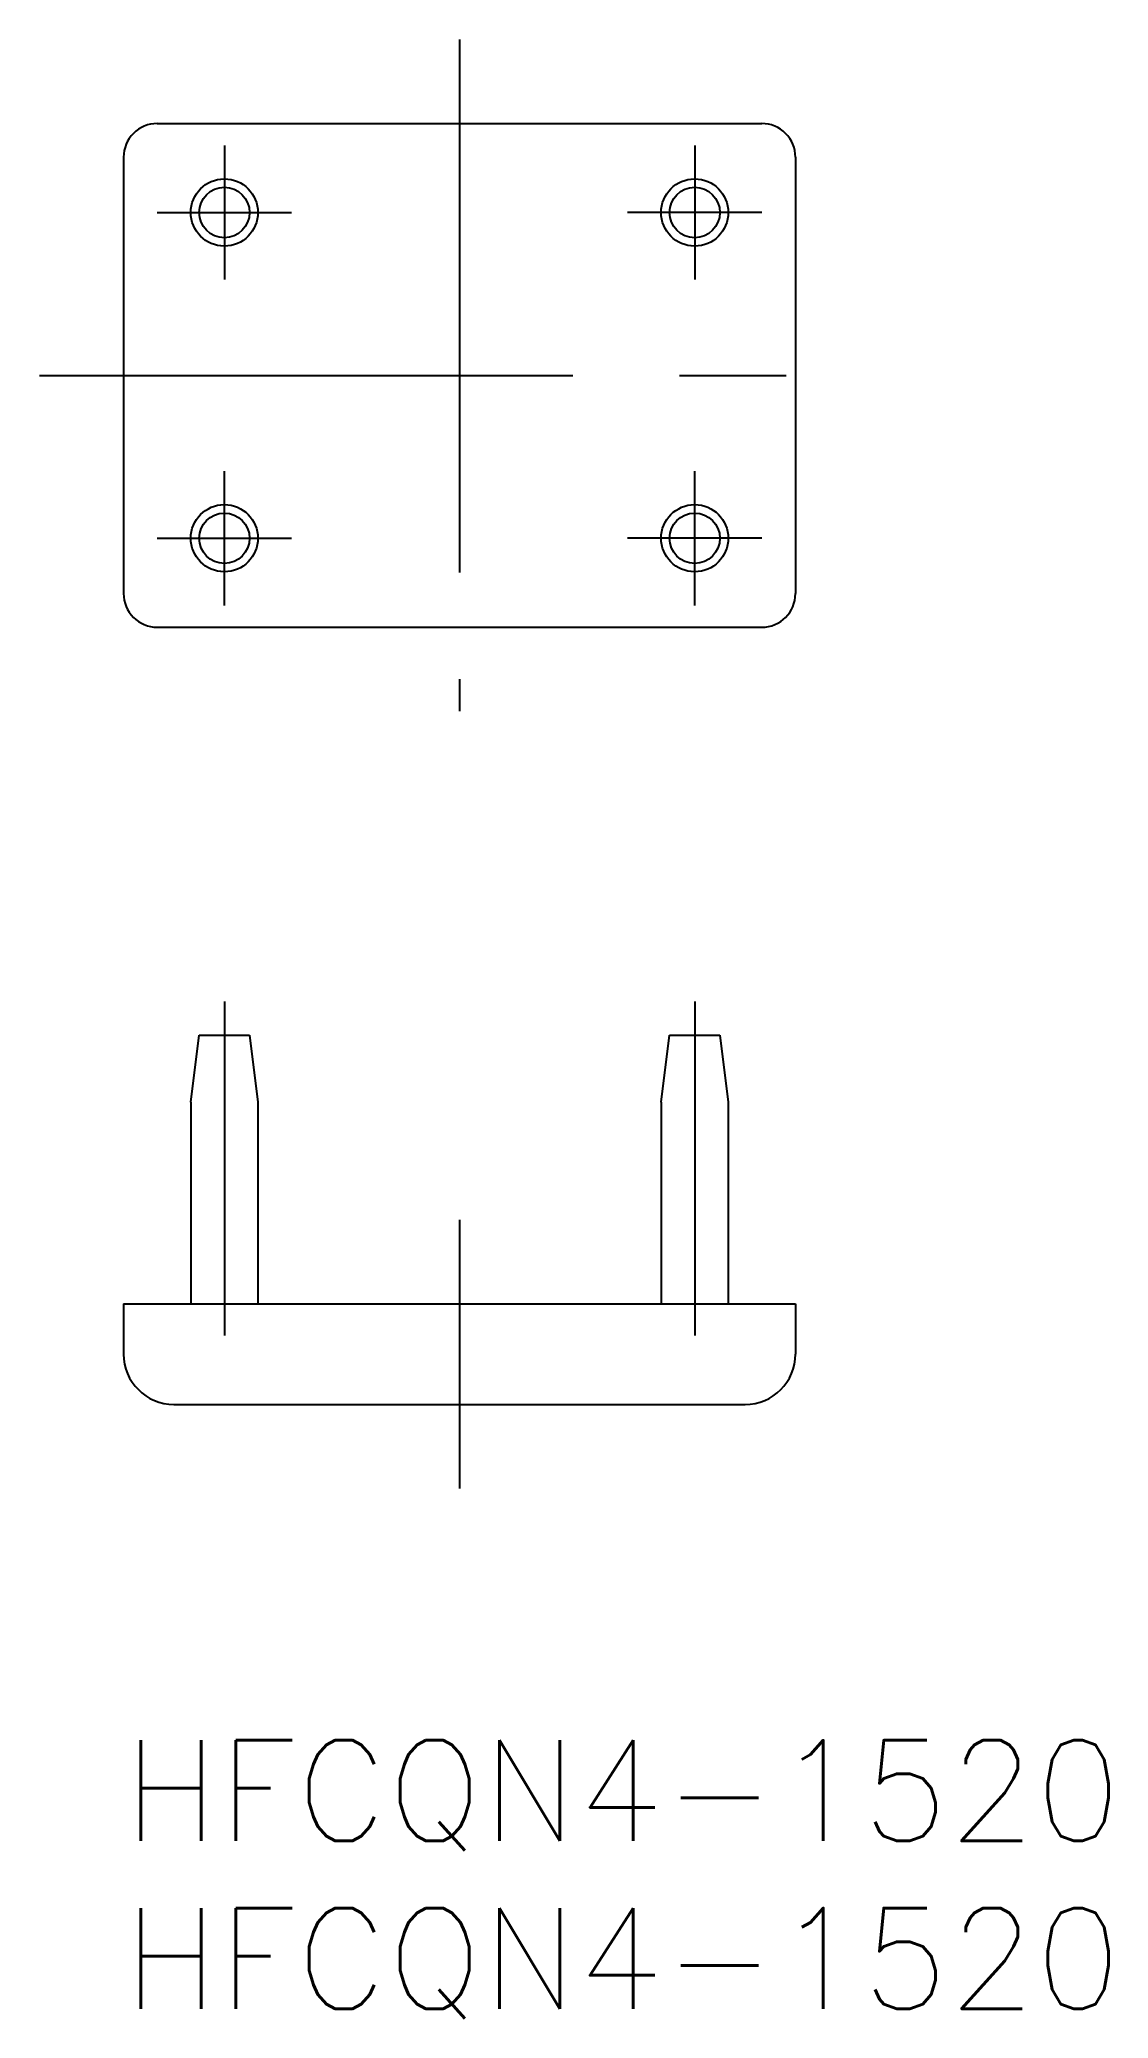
# Model space of a CAD drawing. Extents: x -2.5 to 29.3, y -8.3 to 50.6.
import ezdxf

# ---------------------------------------------------------------- set-up
doc = ezdxf.new("R2010")
doc.units = 0
doc.header["$LTSCALE"] = 0.5
doc.linetypes.add('CENTER', pattern=[50.8, 31.75, -6.35, 6.35, -6.35])
for name, color, linetype in [('MSM_CENTER', 1, 'CENTER'), ('MSM_CONTINUOUS', 7, 'CONTINUOUS'), ('MSM_PART_NUMBER', 7, 'CONTINUOUS')]:
    doc.layers.add(name, color=color, linetype=linetype)
doc.styles.get("Standard").update_dxf_attribs({"font": 'txt.shx', "height": 1, "bigfont": 'bigfont.shx'})

# ---------------------------------------------------------------- blocks, each defined once
blk = doc.blocks.new('*U3')
at = {"layer": 'MSM_PART_NUMBER'}
blk.add_text('HFCQN4-1520', height=3, dxfattribs=at).set_placement((0, -3))
blk = doc.blocks.new('*U4')
at = {"layer": 'MSM_PART_NUMBER'}
blk.add_text('HFCQN4-1520', height=3, dxfattribs=at).set_placement((0, -8))

msp = doc.modelspace()

# ---------------------------------------------------------------- linework, layer by layer
at = {"layer": 'MSM_CENTER'}
for p, q in [((10, 50.645985), (10, 30.645985)), ((3, 47.495985), (3, 43.495985)), ((17, 47.495985), (17, 43.495985)), ((1, 45.495985), (5, 45.495985)), ((19, 45.495985), (15, 45.495985)), ((-2.5, 40.645985), (22.5, 40.645985)), ((3, 33.795985), (3, 37.795985)), ((17, 33.795985), (17, 37.795985)), ((1, 35.795985), (5, 35.795985)), ((19, 35.795985), (15, 35.795985)), ((3, 22), (3, 12.055695)), ((17, 22), (17, 12.055695)), ((10, 15.5), (10, 7.5))]:
    msp.add_line(p, q, dxfattribs=at)
at = {"layer": 'MSM_CONTINUOUS'}
for p, q in [((1, 48.145985), (19, 48.145985)), ((0, 47.145985), (0, 34.145985)), ((20, 47.145985), (20, 34.145985)), ((1, 33.145985), (19, 33.145985)), ((2, 19), (2.25, 21)), ((2.25, 21), (3.75, 21)), ((3.75, 21), (4, 19)), ((16, 19), (16.25, 21)), ((16.25, 21), (17.75, 21)), ((17.75, 21), (18, 19)), ((2, 19), (2, 13)), ((4, 19), (4, 13)), ((16, 19), (16, 13)), ((18, 19), (18, 13)), ((0, 13), (0, 11.5)), ((0, 13), (20, 13)), ((20, 13), (20, 11.5)), ((1.5, 10), (18.5, 10))]:
    msp.add_line(p, q, dxfattribs=at)
for centre, radius in [((3, 45.495985), 1), ((3, 45.495985), 0.75), ((17, 45.495985), 1), ((17, 45.495985), 0.75), ((3, 35.795985), 1), ((3, 35.795985), 0.75), ((17, 35.795985), 1), ((17, 35.795985), 0.75)]:
    msp.add_circle(centre, radius, dxfattribs=at)
for centre, radius, start, end in [((1, 47.145985), 1, 90.000003, 180.00001), ((19, 47.145985), 1, 0, 90.000003), ((1, 34.145985), 1, 179.99999, 270), ((19, 34.145985), 1, 270, 0), ((1.5, 11.5), 1.5, 180, 270), ((18.5, 11.5), 1.5, 270, 0)]:
    msp.add_arc(centre, radius, start, end, dxfattribs=at)

# ---------------------------------------------------------------- block references
for name in ['*U3', '*U4']:
    msp.add_blockref(name, (0, 0), dxfattribs=at)

doc.saveas('drawing.dxf')
